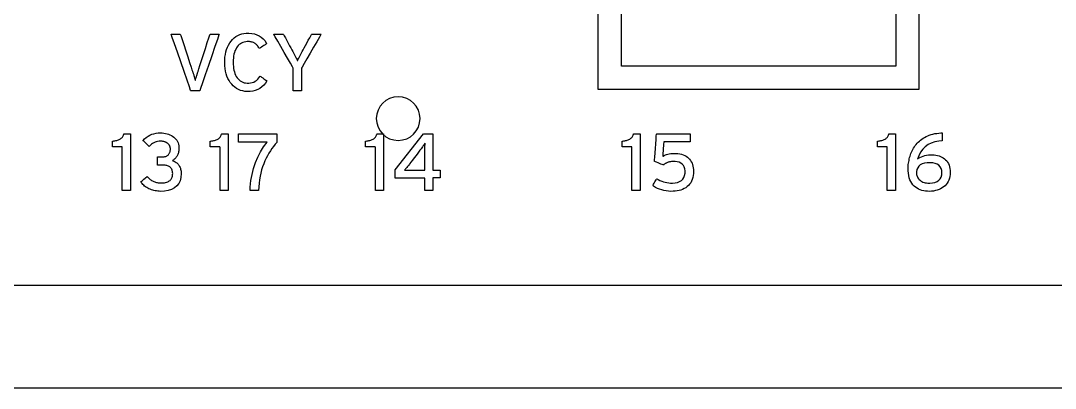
# Model space of a CAD drawing. Extents: x 1 to 47.7, y 0.2 to 35.
# Drawn here: x 32.837 to 34.609, y 8.414 to 9.044 of the extents above; entities that cross this region are included whole.
import ezdxf

# ---------------------------------------------------------------- set-up
doc = ezdxf.new("R2010")
doc.units = 0
doc.header["$MEASUREMENT"] = 0
for name, color, linetype in [('1_1__SCREW_TERMINAL_BLOCK_', 7, 'CONTINUOUS'), ('1_2__CONNECTORIZED_RELAY__', 7, 'CONTINUOUS'), ('7_0_____DWG', 7, 'CONTINUOUS')]:
    doc.layers.add(name, color=color, linetype=linetype)

msp = doc.modelspace()

# ---------------------------------------------------------------- linework, layer by layer
at = {"layer": '1_1__SCREW_TERMINAL_BLOCK_'}
for points in [[(33.0107, 8.7528), (33.0107, 8.7556), (33.0107, 8.7632), (33.0107, 8.7741), (33.0107, 8.7868), (33.0107, 8.7998), (33.0107, 8.8118), (33.0107, 8.8212), (33.0107, 8.8266), (33.0105, 8.8273), (33.0093, 8.8273), (33.0072, 8.8273), (33.0045, 8.8273), (33.0016, 8.8273), (32.9988, 8.8273), (32.9963, 8.8273), (32.9946, 8.8273), (32.994, 8.8273), (32.994, 8.8277), (32.994, 8.8287), (32.994, 8.8302), (32.994, 8.8319), (32.994, 8.8336), (32.994, 8.8353), (32.994, 8.8365), (32.994, 8.8372), (32.9949, 8.8374), (32.9965, 8.8376), (32.9982, 8.8379), (32.9997, 8.8382), (33.0013, 8.8386), (33.0027, 8.839), (33.0041, 8.8396), (33.0055, 8.8402), (33.0067, 8.8408), (33.0079, 8.8415), (33.009, 8.8423), (33.01, 8.8432), (33.0108, 8.8442), (33.0116, 8.8453), (33.0122, 8.8465), (33.0128, 8.8478), (33.0132, 8.8492), (33.0135, 8.85), (33.0143, 8.85), (33.0158, 8.85), (33.0176, 8.85), (33.0196, 8.85), (33.0215, 8.85), (33.0232, 8.85), (33.0243, 8.85), (33.0248, 8.85), (33.0248, 8.8462), (33.0248, 8.8364), (33.0248, 8.8222), (33.0248, 8.8057), (33.0248, 8.7886), (33.0248, 8.7731), (33.0248, 8.7608), (33.0248, 8.7537), (33.0246, 8.7528), (33.0236, 8.7528), (33.0218, 8.7528), (33.0196, 8.7528), (33.0171, 8.7528), (33.0147, 8.7528), (33.0127, 8.7528), (33.0112, 8.7528)], [(33.1117, 8.7816), (33.1111, 8.7752), (33.1097, 8.7695), (33.1074, 8.7646), (33.1042, 8.7605), (33.1002, 8.7571), (33.0953, 8.7545), (33.0895, 8.7526), (33.0828, 8.7515), (33.0761, 8.7512), (33.0738, 8.7513), (33.0715, 8.7515), (33.0693, 8.7519), (33.0671, 8.7523), (33.0649, 8.7528), (33.0628, 8.7534), (33.0606, 8.7541), (33.0585, 8.7549), (33.0564, 8.7558), (33.0544, 8.7569), (33.0525, 8.758), (33.0507, 8.7592), (33.049, 8.7604), (33.0474, 8.7618), (33.0459, 8.7632), (33.0445, 8.7648), (33.0432, 8.7664), (33.0426, 8.7674), (33.0433, 8.768), (33.0445, 8.7691), (33.0461, 8.7705), (33.0479, 8.772), (33.0497, 8.7736), (33.0513, 8.775), (33.0525, 8.7761), (33.0532, 8.7767), (33.0539, 8.776), (33.055, 8.7749), (33.0561, 8.7737), (33.0572, 8.7727), (33.0584, 8.7717), (33.0597, 8.7708), (33.0609, 8.77), (33.0622, 8.7692), (33.0635, 8.7686), (33.0649, 8.7679), (33.0663, 8.7674), (33.0677, 8.7669), (33.0691, 8.7665), (33.0706, 8.7662), (33.072, 8.7659), (33.0734, 8.7658), (33.0748, 8.7656), (33.0762, 8.7656), (33.0786, 8.7656), (33.0809, 8.7658), (33.083, 8.766), (33.085, 8.7664), (33.0869, 8.7669), (33.0885, 8.7675), (33.09, 8.7682), (33.0913, 8.769), (33.0925, 8.7699), (33.0935, 8.7709), (33.0943, 8.772), (33.0951, 8.7731), (33.0957, 8.7744), (33.0962, 8.7757), (33.0966, 8.7771), (33.0969, 8.7786), (33.097, 8.7802), (33.0971, 8.7819), (33.097, 8.7835), (33.0967, 8.7851), (33.0964, 8.7865), (33.096, 8.7878), (33.0954, 8.7891), (33.0947, 8.7902), (33.094, 8.7913), (33.0931, 8.7922), (33.092, 8.793), (33.0909, 8.7937), (33.0897, 8.7943), (33.0884, 8.7949), (33.0871, 8.7953), (33.0857, 8.7957), (33.0842, 8.796), (33.0826, 8.7961), (33.0809, 8.7962), (33.0799, 8.7963), (33.0794, 8.7963), (33.0783, 8.7963), (33.077, 8.7963), (33.0756, 8.7963), (33.0741, 8.7963), (33.0728, 8.7963), (33.0718, 8.7963), (33.0712, 8.7963), (33.0712, 8.7964), (33.0712, 8.7974), (33.0712, 8.7991), (33.0712, 8.8013), (33.0712, 8.8036), (33.0712, 8.806), (33.0712, 8.808), (33.0712, 8.8096), (33.0712, 8.8103), (33.0713, 8.8104), (33.072, 8.8104), (33.0731, 8.8104), (33.0745, 8.8104), (33.0759, 8.8104), (33.0774, 8.8104), (33.0786, 8.8104), (33.0795, 8.8104), (33.0799, 8.8104), (33.0811, 8.8104), (33.0825, 8.8105), (33.0838, 8.8108), (33.0851, 8.8111), (33.0862, 8.8116), (33.0873, 8.8121), (33.0882, 8.8128), (33.0891, 8.8135), (33.0899, 8.8144), (33.0906, 8.8153), (33.0912, 8.8162), (33.0917, 8.8172), (33.0922, 8.8182), (33.0925, 8.8192), (33.0928, 8.8203), (33.093, 8.8215), (33.0931, 8.8227), (33.0932, 8.8238), (33.0931, 8.8243), (33.0931, 8.8248), (33.0931, 8.8253), (33.093, 8.8258), (33.0929, 8.8263), (33.0928, 8.8268), (33.0927, 8.8273), (33.0926, 8.8278), (33.0924, 8.8284), (33.0922, 8.8289), (33.0919, 8.8294), (33.0917, 8.8299), (33.0913, 8.8304), (33.091, 8.8309), (33.0906, 8.8314), (33.0902, 8.8318), (33.0898, 8.8323), (33.0893, 8.8327), (33.0888, 8.8332), (33.0883, 8.8336), (33.0878, 8.834), (33.0872, 8.8344), (33.0865, 8.8348), (33.0859, 8.8352), (33.0852, 8.8355), (33.0845, 8.8358), (33.0837, 8.8361), (33.0829, 8.8363), (33.082, 8.8365), (33.081, 8.8367), (33.0801, 8.8369), (33.0791, 8.837), (33.078, 8.8371), (33.0769, 8.8371), (33.0757, 8.8371), (33.0737, 8.8371), (33.0713, 8.8368), (33.069, 8.8362), (33.0668, 8.8355), (33.0647, 8.8345), (33.0626, 8.8333), (33.0607, 8.8319), (33.0588, 8.8302), (33.057, 8.8284), (33.0565, 8.8284), (33.0556, 8.8293), (33.0542, 8.8306), (33.0526, 8.8322), (33.0508, 8.834), (33.0491, 8.8356), (33.0477, 8.837), (33.0467, 8.838), (33.0463, 8.8384), (33.049, 8.8411), (33.0519, 8.8436), (33.0549, 8.8457), (33.0581, 8.8475), (33.0614, 8.849), (33.0649, 8.8501), (33.0685, 8.8509), (33.0723, 8.8514), (33.0761, 8.8515), (33.0791, 8.8514), (33.082, 8.8511), (33.0848, 8.8507), (33.0874, 8.85), (33.09, 8.8492), (33.0924, 8.8483), (33.0948, 8.8471), (33.097, 8.8458), (33.099, 8.8443), (33.1009, 8.8426), (33.1026, 8.8408), (33.104, 8.8388), (33.1052, 8.8367), (33.1062, 8.8345), (33.1069, 8.832), (33.1074, 8.8295), (33.1077, 8.8267), (33.1078, 8.8243), (33.1076, 8.8224), (33.1075, 8.8207), (33.1072, 8.819), (33.1069, 8.8174), (33.1065, 8.816), (33.106, 8.8146), (33.1054, 8.8133), (33.1048, 8.8121), (33.1041, 8.811), (33.1033, 8.8099), (33.1025, 8.8089), (33.1017, 8.808), (33.1007, 8.8071), (33.0998, 8.8063), (33.0988, 8.8055), (33.0978, 8.8047), (33.0967, 8.8041), (33.0974, 8.8036), (33.0989, 8.803), (33.1003, 8.8024), (33.1016, 8.8017), (33.1029, 8.8008), (33.1041, 8.7999), (33.1052, 8.7989), (33.1063, 8.7978), (33.1072, 8.7965), (33.1081, 8.7953), (33.1089, 8.7939), (33.1097, 8.7924), (33.1103, 8.7908), (33.1107, 8.7892), (33.1111, 8.7874), (33.1114, 8.7856), (33.1116, 8.7837)], [(33.4443, 8.7528), (33.4443, 8.7556), (33.4443, 8.7632), (33.4443, 8.7741), (33.4443, 8.7868), (33.4443, 8.7998), (33.4443, 8.8118), (33.4443, 8.8212), (33.4443, 8.8266), (33.4442, 8.8273), (33.443, 8.8273), (33.4409, 8.8273), (33.4382, 8.8273), (33.4353, 8.8273), (33.4324, 8.8273), (33.43, 8.8273), (33.4283, 8.8273), (33.4277, 8.8273), (33.4277, 8.8277), (33.4277, 8.8287), (33.4277, 8.8302), (33.4277, 8.8319), (33.4277, 8.8336), (33.4277, 8.8353), (33.4277, 8.8365), (33.4277, 8.8372), (33.4285, 8.8374), (33.4302, 8.8376), (33.4318, 8.8379), (33.4334, 8.8382), (33.4349, 8.8386), (33.4364, 8.839), (33.4378, 8.8396), (33.4391, 8.8402), (33.4404, 8.8408), (33.4416, 8.8415), (33.4427, 8.8423), (33.4436, 8.8432), (33.4445, 8.8442), (33.4453, 8.8453), (33.4459, 8.8465), (33.4464, 8.8478), (33.4469, 8.8492), (33.4472, 8.85), (33.448, 8.85), (33.4494, 8.85), (33.4513, 8.85), (33.4533, 8.85), (33.4552, 8.85), (33.4569, 8.85), (33.458, 8.85), (33.4585, 8.85), (33.4585, 8.8462), (33.4585, 8.8364), (33.4585, 8.8222), (33.4585, 8.8057), (33.4585, 8.7886), (33.4585, 8.7731), (33.4585, 8.7608), (33.4585, 8.7537), (33.4583, 8.7528), (33.4573, 8.7528), (33.4555, 8.7528), (33.4533, 8.7528), (33.4508, 8.7528), (33.4484, 8.7528), (33.4463, 8.7528), (33.4449, 8.7528)], [(33.884, 8.7528), (33.884, 8.7556), (33.884, 8.7632), (33.884, 8.7741), (33.884, 8.7868), (33.884, 8.7998), (33.884, 8.8118), (33.884, 8.8212), (33.884, 8.8266), (33.8838, 8.8273), (33.8826, 8.8273), (33.8805, 8.8273), (33.8778, 8.8273), (33.8749, 8.8273), (33.8721, 8.8273), (33.8696, 8.8273), (33.8679, 8.8273), (33.8673, 8.8273), (33.8673, 8.8277), (33.8673, 8.8287), (33.8673, 8.8302), (33.8673, 8.8319), (33.8673, 8.8336), (33.8673, 8.8353), (33.8673, 8.8365), (33.8673, 8.8372), (33.8682, 8.8374), (33.8699, 8.8376), (33.8715, 8.8379), (33.8731, 8.8382), (33.8746, 8.8386), (33.876, 8.839), (33.8774, 8.8396), (33.8788, 8.8402), (33.8801, 8.8408), (33.8812, 8.8415), (33.8823, 8.8423), (33.8833, 8.8432), (33.8842, 8.8442), (33.8849, 8.8453), (33.8856, 8.8465), (33.8861, 8.8478), (33.8865, 8.8492), (33.8868, 8.85), (33.8876, 8.85), (33.8891, 8.85), (33.8909, 8.85), (33.8929, 8.85), (33.8949, 8.85), (33.8965, 8.85), (33.8977, 8.85), (33.8981, 8.85), (33.8981, 8.8462), (33.8981, 8.8364), (33.8981, 8.8222), (33.8981, 8.8057), (33.8981, 8.7886), (33.8981, 8.7731), (33.8981, 8.7608), (33.8981, 8.7537), (33.898, 8.7528), (33.8969, 8.7528), (33.8952, 8.7528), (33.8929, 8.7528), (33.8904, 8.7528), (33.888, 8.7528), (33.886, 8.7528), (33.8845, 8.7528)], [(33.9895, 8.7858), (33.9893, 8.7819), (33.9889, 8.7782), (33.9882, 8.7748), (33.9872, 8.7716), (33.986, 8.7687), (33.9846, 8.766), (33.9828, 8.7635), (33.9809, 8.7613), (33.9786, 8.7593), (33.9762, 8.7575), (33.9736, 8.7559), (33.9708, 8.7546), (33.9679, 8.7535), (33.9648, 8.7526), (33.9615, 8.7519), (33.958, 8.7515), (33.9544, 8.7513), (33.9505, 8.7512), (33.9465, 8.7515), (33.9426, 8.752), (33.9388, 8.7527), (33.935, 8.7537), (33.9313, 8.7549), (33.9277, 8.7564), (33.9242, 8.7581), (33.9207, 8.7601), (33.9196, 8.761), (33.9202, 8.762), (33.921, 8.7635), (33.9221, 8.7654), (33.9233, 8.7674), (33.9244, 8.7694), (33.9254, 8.7711), (33.9261, 8.7723), (33.9264, 8.7729), (33.929, 8.7714), (33.9319, 8.77), (33.9349, 8.7688), (33.9379, 8.7677), (33.9409, 8.7669), (33.9439, 8.7662), (33.9469, 8.7657), (33.95, 8.7654), (33.9533, 8.7653), (33.958, 8.7657), (33.9621, 8.7666), (33.9657, 8.7679), (33.9687, 8.7698), (33.9711, 8.7722), (33.973, 8.775), (33.9742, 8.7784), (33.9749, 8.7822), (33.975, 8.7864), (33.9745, 8.79), (33.9736, 8.7931), (33.9721, 8.7958), (33.9702, 8.798), (33.9679, 8.7998), (33.965, 8.8011), (33.9617, 8.802), (33.9578, 8.8024), (33.9553, 8.8025), (33.954, 8.8024), (33.9527, 8.8024), (33.9515, 8.8022), (33.9503, 8.8021), (33.9492, 8.8019), (33.9481, 8.8017), (33.947, 8.8014), (33.946, 8.8011), (33.945, 8.8007), (33.944, 8.8003), (33.9431, 8.7998), (33.9421, 8.7993), (33.9412, 8.7988), (33.9403, 8.7982), (33.9395, 8.7976), (33.9386, 8.797), (33.9378, 8.7964), (33.9372, 8.7966), (33.9358, 8.7972), (33.9337, 8.798), (33.9313, 8.799), (33.9287, 8.8001), (33.9263, 8.801), (33.9243, 8.8018), (33.9231, 8.8024), (33.9227, 8.8026), (33.9229, 8.805), (33.9233, 8.8101), (33.9237, 8.817), (33.9243, 8.8249), (33.9248, 8.8329), (33.9253, 8.8402), (33.9257, 8.846), (33.9259, 8.8494), (33.9264, 8.85), (33.9301, 8.85), (33.9369, 8.85), (33.9457, 8.85), (33.9554, 8.85), (33.9651, 8.85), (33.9737, 8.85), (33.9802, 8.85), (33.9836, 8.85), (33.9838, 8.8497), (33.9838, 8.8487), (33.9838, 8.8469), (33.9838, 8.8447), (33.9838, 8.8424), (33.9838, 8.8401), (33.9838, 8.8381), (33.9838, 8.8367), (33.9838, 8.8361), (33.9825, 8.8361), (33.9784, 8.8361), (33.9723, 8.8361), (33.965, 8.8361), (33.9573, 8.8361), (33.95, 8.8361), (33.944, 8.8361), (33.9399, 8.8361), (33.9386, 8.8361), (33.9385, 8.835), (33.9383, 8.8325), (33.938, 8.829), (33.9377, 8.825), (33.9374, 8.8208), (33.9371, 8.8169), (33.9369, 8.8138), (33.9368, 8.8118), (33.9373, 8.8118), (33.9392, 8.8128), (33.9412, 8.8137), (33.9433, 8.8145), (33.9456, 8.8151), (33.9479, 8.8156), (33.9504, 8.816), (33.953, 8.8163), (33.9558, 8.8164), (33.9591, 8.8164), (33.9626, 8.8161), (33.9658, 8.8157), (33.9689, 8.815), (33.9718, 8.8141), (33.9744, 8.8129), (33.9768, 8.8116), (33.979, 8.81), (33.981, 8.8083), (33.9828, 8.8063), (33.9844, 8.8042), (33.9857, 8.802), (33.9869, 8.7996), (33.9878, 8.7971), (33.9885, 8.7945), (33.989, 8.7917), (33.9894, 8.7888)], [(34.3215, 8.7528), (34.3215, 8.7556), (34.3215, 8.7632), (34.3215, 8.7741), (34.3215, 8.7868), (34.3215, 8.7998), (34.3215, 8.8118), (34.3215, 8.8212), (34.3215, 8.8266), (34.3214, 8.8273), (34.3202, 8.8273), (34.318, 8.8273), (34.3154, 8.8273), (34.3124, 8.8273), (34.3096, 8.8273), (34.3072, 8.8273), (34.3055, 8.8273), (34.3048, 8.8273), (34.3048, 8.8277), (34.3048, 8.8287), (34.3048, 8.8302), (34.3048, 8.8319), (34.3048, 8.8336), (34.3048, 8.8353), (34.3048, 8.8365), (34.3048, 8.8372), (34.3057, 8.8374), (34.3074, 8.8376), (34.309, 8.8379), (34.3106, 8.8382), (34.3121, 8.8386), (34.3136, 8.839), (34.315, 8.8396), (34.3163, 8.8402), (34.3176, 8.8408), (34.3188, 8.8415), (34.3198, 8.8423), (34.3208, 8.8432), (34.3217, 8.8442), (34.3224, 8.8453), (34.3231, 8.8465), (34.3236, 8.8478), (34.3241, 8.8492), (34.3243, 8.85), (34.3252, 8.85), (34.3266, 8.85), (34.3284, 8.85), (34.3304, 8.85), (34.3324, 8.85), (34.334, 8.85), (34.3352, 8.85), (34.3356, 8.85), (34.3356, 8.8462), (34.3356, 8.8364), (34.3356, 8.8222), (34.3356, 8.8057), (34.3356, 8.7886), (34.3356, 8.7731), (34.3356, 8.7608), (34.3356, 8.7537), (34.3355, 8.7528), (34.3345, 8.7528), (34.3327, 8.7528), (34.3304, 8.7528), (34.328, 8.7528), (34.3256, 8.7528), (34.3235, 8.7528), (34.3221, 8.7528)], [(34.4294, 8.7836), (34.4292, 8.7801), (34.4287, 8.7767), (34.428, 8.7736), (34.427, 8.7706), (34.4257, 8.7679), (34.4242, 8.7654), (34.4224, 8.763), (34.4204, 8.7609), (34.418, 8.759), (34.4156, 8.7572), (34.4129, 8.7557), (34.4101, 8.7544), (34.4072, 8.7533), (34.4041, 8.7525), (34.4009, 8.7518), (34.3975, 8.7514), (34.3939, 8.7512), (34.3904, 8.7513), (34.3871, 8.7515), (34.3839, 8.7521), (34.3809, 8.7528), (34.3779, 8.7538), (34.3752, 8.7551), (34.3725, 8.7566), (34.37, 8.7583), (34.3676, 8.7603), (34.3654, 8.7625), (34.3634, 8.765), (34.3617, 8.7679), (34.3603, 8.771), (34.3591, 8.7744), (34.3582, 8.7782), (34.3576, 8.7822), (34.3572, 8.7865), (34.3571, 8.7905), (34.3572, 8.7928), (34.3573, 8.795), (34.3575, 8.7973), (34.3578, 8.7997), (34.3582, 8.802), (34.3587, 8.8044), (34.3592, 8.8068), (34.3598, 8.8092), (34.3605, 8.8116), (34.3613, 8.8139), (34.3621, 8.8163), (34.3631, 8.8185), (34.3642, 8.8208), (34.3653, 8.823), (34.3666, 8.8252), (34.3679, 8.8274), (34.3694, 8.8296), (34.371, 8.8316), (34.3728, 8.8336), (34.3746, 8.8355), (34.3766, 8.8374), (34.3786, 8.8391), (34.3808, 8.8408), (34.3831, 8.8423), (34.3855, 8.8438), (34.388, 8.8452), (34.3907, 8.8465), (34.3935, 8.8476), (34.3965, 8.8486), (34.3996, 8.8495), (34.4028, 8.8502), (34.4062, 8.8507), (34.4098, 8.8512), (34.4135, 8.8514), (34.4155, 8.8514), (34.4155, 8.8505), (34.4155, 8.8488), (34.4155, 8.8467), (34.4155, 8.8444), (34.4155, 8.8421), (34.4155, 8.8401), (34.4155, 8.8386), (34.4155, 8.8379), (34.4099, 8.8374), (34.4031, 8.8361), (34.3969, 8.8341), (34.3913, 8.8313), (34.3864, 8.8277), (34.3821, 8.8233), (34.3783, 8.8182), (34.3753, 8.8123), (34.3731, 8.8063), (34.3752, 8.808), (34.3775, 8.8094), (34.3801, 8.8107), (34.3828, 8.8118), (34.3857, 8.8126), (34.3887, 8.8132), (34.392, 8.8137), (34.3955, 8.8139), (34.3989, 8.8139), (34.4019, 8.8138), (34.4047, 8.8134), (34.4075, 8.8128), (34.4101, 8.8121), (34.4126, 8.8111), (34.415, 8.81), (34.4173, 8.8087), (34.4194, 8.8071), (34.4215, 8.8054), (34.4233, 8.8034), (34.4248, 8.8012), (34.4262, 8.7988), (34.4273, 8.7962), (34.4281, 8.7934), (34.4288, 8.7903), (34.4292, 8.7871)], [(33.5294, 8.8336), (33.5287, 8.8325), (33.5278, 8.8313), (33.5269, 8.83), (33.5259, 8.8287), (33.5249, 8.8273), (33.5238, 8.8259), (33.5227, 8.8243), (33.5215, 8.8228), (33.5207, 8.8217), (33.5193, 8.8199), (33.517, 8.8167), (33.514, 8.8128), (33.5108, 8.8086), (33.5077, 8.8045), (33.5051, 8.8011), (33.5034, 8.7989), (33.5027, 8.7979), (33.5015, 8.7964), (33.5004, 8.795), (33.4993, 8.7936), (33.4982, 8.7922), (33.4972, 8.791), (33.4962, 8.7898), (33.4952, 8.7887), (33.4943, 8.7876), (33.4951, 8.7873), (33.4967, 8.7873), (33.4984, 8.7873), (33.5001, 8.7873), (33.5019, 8.7873), (33.5038, 8.7874), (33.5057, 8.7874), (33.5077, 8.7874), (33.5092, 8.7874), (33.5104, 8.7874), (33.5128, 8.7874), (33.5159, 8.7874), (33.5194, 8.7874), (33.5228, 8.7874), (33.5258, 8.7874), (33.5281, 8.7874), (33.529, 8.7874), (33.5291, 8.7883), (33.5291, 8.791), (33.5291, 8.795), (33.5291, 8.7998), (33.5291, 8.8048), (33.5291, 8.8095), (33.5291, 8.8132), (33.5291, 8.8154), (33.5291, 8.8169), (33.5291, 8.8192), (33.5291, 8.8216), (33.5292, 8.8238), (33.5292, 8.8259), (33.5293, 8.828), (33.5293, 8.8299), (33.5294, 8.8318)], [(34.4151, 8.7833), (34.4147, 8.7872), (34.4138, 8.7906), (34.4121, 8.7935), (34.4099, 8.7959), (34.4071, 8.7977), (34.4036, 8.7991), (34.3995, 8.7999), (34.3948, 8.8002), (34.3897, 8.8001), (34.3852, 8.7994), (34.3813, 8.7983), (34.3781, 8.7966), (34.3755, 8.7944), (34.3736, 8.7917), (34.3723, 8.7885), (34.3716, 8.7848), (34.3715, 8.7821), (34.3717, 8.7804), (34.3721, 8.7787), (34.3726, 8.7771), (34.3732, 8.7756), (34.3741, 8.7742), (34.3751, 8.7728), (34.3763, 8.7715), (34.3776, 8.7702), (34.3791, 8.7691), (34.3807, 8.7681), (34.3825, 8.7672), (34.3844, 8.7666), (34.3865, 8.766), (34.3887, 8.7656), (34.391, 8.7654), (34.3941, 8.7653), (34.399, 8.7658), (34.4032, 8.7667), (34.4068, 8.7682), (34.4098, 8.7702), (34.4121, 8.7727), (34.4138, 8.7757), (34.4148, 8.7793)]]:
    msp.add_lwpolyline(points, close=True, dxfattribs=at)
msp.add_lwpolyline([(33.5428, 8.7746), (33.5428, 8.7528), (33.5291, 8.7528), (33.5291, 8.7741), (33.4781, 8.7741), (33.4781, 8.788), (33.5266, 8.85), (33.5428, 8.85), (33.5428, 8.7874), (33.5552, 8.7874), (33.5552, 8.7746), (33.5428, 8.7746)], dxfattribs=at)
at = {"layer": '1_2__CONNECTORIZED_RELAY__'}
for points in [[(34.3758, 8.9261), (33.826, 8.9261), (33.826, 10.0061), (34.3758, 10.0061), (34.3758, 8.9261)], [(34.3359, 8.966), (33.866, 8.966), (33.866, 9.0661), (34.3359, 9.0661), (34.3359, 8.966)]]:
    msp.add_lwpolyline(points, dxfattribs=at)
for points in [[(33.1434, 8.9237), (33.1428, 8.9237), (33.1413, 8.9237), (33.1391, 8.9237), (33.1365, 8.9237), (33.1339, 8.9237), (33.1314, 8.9237), (33.1294, 8.9237), (33.1282, 8.9237), (33.1278, 8.9242), (33.1257, 8.9303), (33.1218, 8.9416), (33.1166, 8.9565), (33.1108, 8.9731), (33.1051, 8.9896), (33.1, 9.0043), (33.0962, 9.0152), (33.0943, 9.0206), (33.0945, 9.0209), (33.0959, 9.0209), (33.098, 9.0209), (33.1005, 9.0209), (33.1033, 9.0209), (33.1059, 9.0209), (33.1081, 9.0209), (33.1096, 9.0209), (33.1101, 9.0209), (33.111, 9.0182), (33.1131, 9.0118), (33.116, 9.0028), (33.1194, 8.9924), (33.1229, 8.9817), (33.1261, 8.9719), (33.1286, 8.9642), (33.1301, 8.9597), (33.1305, 8.9585), (33.1309, 8.9575), (33.1312, 8.9564), (33.1316, 8.9553), (33.1319, 8.9542), (33.1323, 8.9531), (33.1327, 8.952), (33.1331, 8.9508), (33.1335, 8.9496), (33.1338, 8.9484), (33.1341, 8.9473), (33.1344, 8.9462), (33.1347, 8.9452), (33.135, 8.9442), (33.1352, 8.9433), (33.1354, 8.9425), (33.1356, 8.9418), (33.1358, 8.9413), (33.136, 8.942), (33.1362, 8.9428), (33.1364, 8.9437), (33.1367, 8.9446), (33.137, 8.9455), (33.1373, 8.9466), (33.1377, 8.9477), (33.138, 8.9488), (33.1384, 8.9501), (33.1388, 8.9513), (33.1391, 8.9524), (33.1395, 8.9536), (33.1398, 8.9547), (33.1401, 8.9558), (33.1405, 8.9569), (33.1408, 8.958), (33.1411, 8.959), (33.1418, 8.961), (33.1436, 8.9668), (33.1464, 8.9754), (33.1497, 8.9856), (33.1532, 8.9963), (33.1564, 9.0063), (33.1591, 9.0145), (33.1607, 9.0197), (33.1612, 9.0209), (33.162, 9.0209), (33.1638, 9.0209), (33.1662, 9.0209), (33.1688, 9.0209), (33.1715, 9.0209), (33.1739, 9.0209), (33.1757, 9.0209), (33.1767, 9.0209), (33.1762, 9.0194), (33.1736, 9.0118), (33.1693, 8.9993), (33.164, 8.9838), (33.1582, 8.967), (33.1526, 8.9508), (33.1479, 8.937), (33.1446, 8.9274)], [(33.2584, 8.9408), (33.2559, 8.9368), (33.253, 8.9334), (33.2499, 8.9303), (33.2464, 8.9278), (33.2427, 8.9257), (33.2386, 8.9242), (33.2343, 8.923), (33.2296, 8.9224), (33.2249, 8.9222), (33.2208, 8.9226), (33.217, 8.9233), (33.2133, 8.9243), (33.2099, 8.9257), (33.2066, 8.9275), (33.2036, 8.9296), (33.2008, 8.9321), (33.1982, 8.9349), (33.1958, 8.938), (33.1936, 8.9414), (33.1917, 8.9449), (33.1901, 8.9488), (33.1888, 8.9528), (33.1877, 8.9571), (33.1869, 8.9616), (33.1864, 8.9664), (33.1862, 8.9713), (33.1863, 8.9764), (33.1867, 8.9813), (33.1873, 8.9859), (33.1883, 8.9903), (33.1895, 8.9945), (33.191, 8.9984), (33.1928, 9.0021), (33.1949, 9.0056), (33.1972, 9.0088), (33.1997, 9.0117), (33.2025, 9.0143), (33.2054, 9.0165), (33.2086, 9.0184), (33.2119, 9.0199), (33.2155, 9.0211), (33.2192, 9.0219), (33.2232, 9.0224), (33.2277, 9.0225), (33.2326, 9.022), (33.2372, 9.0211), (33.2414, 9.0198), (33.2452, 9.018), (33.2487, 9.0157), (33.2519, 9.0129), (33.2547, 9.0097), (33.2571, 9.006), (33.2578, 9.0042), (33.2569, 9.0036), (33.2553, 9.0026), (33.2534, 9.0014), (33.2513, 9), (33.2492, 8.9987), (33.2474, 8.9975), (33.2461, 8.9967), (33.2455, 8.9963), (33.2448, 8.9974), (33.244, 8.9987), (33.2431, 8.9999), (33.2423, 9.001), (33.2414, 9.002), (33.2404, 9.0029), (33.2395, 9.0038), (33.2385, 9.0046), (33.2375, 9.0053), (33.2364, 9.0059), (33.2353, 9.0064), (33.2341, 9.0068), (33.2328, 9.0072), (33.2314, 9.0075), (33.23, 9.0077), (33.2285, 9.0079), (33.2269, 9.008), (33.2249, 9.008), (33.2222, 9.0077), (33.2196, 9.0072), (33.2173, 9.0065), (33.215, 9.0055), (33.213, 9.0043), (33.2111, 9.0029), (33.2093, 9.0012), (33.2077, 8.9992), (33.2063, 8.997), (33.205, 8.9946), (33.2038, 8.9921), (33.2029, 8.9893), (33.2021, 8.9863), (33.2015, 8.9832), (33.201, 8.9799), (33.2008, 8.9763), (33.2007, 8.9726), (33.2007, 8.9689), (33.201, 8.9654), (33.2014, 8.9621), (33.202, 8.959), (33.2028, 8.956), (33.2037, 8.9533), (33.2048, 8.9507), (33.2061, 8.9483), (33.2075, 8.946), (33.2091, 8.944), (33.2108, 8.9422), (33.2127, 8.9406), (33.2148, 8.9393), (33.217, 8.9383), (33.2193, 8.9375), (33.2218, 8.937), (33.2245, 8.9367), (33.2275, 8.9367), (33.2305, 8.937), (33.2334, 8.9377), (33.236, 8.9386), (33.2385, 8.9399), (33.2407, 8.9415), (33.2428, 8.9434), (33.2446, 8.9456), (33.2463, 8.9481), (33.2469, 8.9487), (33.2479, 8.948), (33.2494, 8.947), (33.2513, 8.9457), (33.2533, 8.9443), (33.2552, 8.943), (33.2568, 8.9418), (33.258, 8.9411)], [(33.3178, 8.9622), (33.3178, 8.9607), (33.3178, 8.9569), (33.3178, 8.9515), (33.3178, 8.9451), (33.3178, 8.9384), (33.3178, 8.9323), (33.3178, 8.9274), (33.3178, 8.9243), (33.3177, 8.9237), (33.3168, 8.9237), (33.3152, 8.9237), (33.313, 8.9237), (33.3106, 8.9237), (33.3082, 8.9237), (33.3061, 8.9237), (33.3045, 8.9237), (33.3037, 8.9237), (33.3037, 8.9245), (33.3037, 8.9277), (33.3037, 8.9328), (33.3037, 8.9391), (33.3037, 8.9457), (33.3037, 8.952), (33.3037, 8.9574), (33.3037, 8.961), (33.3037, 8.9622), (33.3022, 8.9648), (33.2987, 8.9709), (33.2938, 8.9794), (33.2882, 8.9892), (33.2823, 8.9994), (33.277, 9.0086), (33.2728, 9.016), (33.2703, 9.0203), (33.2701, 9.0209), (33.2712, 9.0209), (33.2732, 9.0209), (33.2758, 9.0209), (33.2786, 9.0209), (33.2814, 9.0209), (33.2839, 9.0209), (33.2857, 9.0209), (33.2865, 9.0209), (33.2869, 9.0203), (33.2882, 9.0179), (33.2902, 9.0142), (33.2926, 9.0098), (33.2951, 9.0052), (33.2975, 9.0008), (33.2995, 8.9972), (33.3008, 8.9948), (33.3014, 8.9936), (33.3027, 8.9911), (33.304, 8.9886), (33.3053, 8.9862), (33.3064, 8.9839), (33.3075, 8.9817), (33.3086, 8.9796), (33.3095, 8.9776), (33.3105, 8.9757), (33.3113, 8.9758), (33.3122, 8.9777), (33.3131, 8.9797), (33.3142, 8.9818), (33.3153, 8.9839), (33.3164, 8.9862), (33.3177, 8.9886), (33.319, 8.9911), (33.3204, 8.9937), (33.321, 8.9948), (33.3223, 8.9974), (33.3244, 9.0011), (33.3268, 9.0055), (33.3294, 9.0102), (33.3318, 9.0146), (33.3337, 9.0181), (33.335, 9.0204), (33.3353, 9.0209), (33.3362, 9.0209), (33.3381, 9.0209), (33.3405, 9.0209), (33.3433, 9.0209), (33.3461, 9.0209), (33.3486, 9.0209), (33.3505, 9.0209), (33.3515, 9.0209), (33.351, 9.02), (33.3484, 9.0154), (33.344, 9.0078), (33.3386, 8.9984), (33.3328, 8.9883), (33.3272, 8.9785), (33.3224, 8.9702), (33.319, 8.9643)], [(33.4459, 8.876), (33.4467, 8.8685), (33.4489, 8.8614), (33.4523, 8.855), (33.4569, 8.8495), (33.4624, 8.8449), (33.4688, 8.8415), (33.4759, 8.8393), (33.4834, 8.8385), (33.491, 8.8393), (33.498, 8.8415), (33.5044, 8.8449), (33.5099, 8.8495), (33.5145, 8.855), (33.518, 8.8614), (33.5201, 8.8685), (33.5209, 8.876), (33.5201, 8.8836), (33.518, 8.8906), (33.5145, 8.897), (33.5099, 8.9025), (33.5044, 8.9071), (33.498, 8.9106), (33.491, 8.9128), (33.4834, 8.9135), (33.4759, 8.9128), (33.4688, 8.9106), (33.4624, 8.9071), (33.4569, 8.9025), (33.4523, 8.897), (33.4489, 8.8906), (33.4467, 8.8836)], [(33.1782, 8.7528), (33.1782, 8.7556), (33.1782, 8.7632), (33.1782, 8.7741), (33.1782, 8.7867), (33.1782, 8.7998), (33.1782, 8.8117), (33.1782, 8.8212), (33.1782, 8.8266), (33.178, 8.8273), (33.1768, 8.8273), (33.1747, 8.8273), (33.172, 8.8273), (33.1691, 8.8273), (33.1663, 8.8273), (33.1638, 8.8273), (33.1621, 8.8273), (33.1615, 8.8273), (33.1615, 8.8277), (33.1615, 8.8287), (33.1615, 8.8302), (33.1615, 8.8319), (33.1615, 8.8336), (33.1615, 8.8352), (33.1615, 8.8365), (33.1615, 8.8372), (33.1624, 8.8374), (33.1641, 8.8376), (33.1657, 8.8379), (33.1673, 8.8382), (33.1688, 8.8386), (33.1702, 8.839), (33.1716, 8.8396), (33.173, 8.8401), (33.1742, 8.8408), (33.1754, 8.8415), (33.1765, 8.8423), (33.1775, 8.8432), (33.1783, 8.8442), (33.1791, 8.8453), (33.1797, 8.8465), (33.1803, 8.8478), (33.1807, 8.8492), (33.181, 8.8499), (33.1818, 8.8499), (33.1833, 8.8499), (33.1851, 8.8499), (33.1871, 8.8499), (33.189, 8.8499), (33.1907, 8.8499), (33.1919, 8.8499), (33.1923, 8.8499), (33.1923, 8.8462), (33.1923, 8.8363), (33.1923, 8.8222), (33.1923, 8.8056), (33.1923, 8.7886), (33.1923, 8.773), (33.1923, 8.7608), (33.1923, 8.7537), (33.1922, 8.7528), (33.1911, 8.7528), (33.1894, 8.7528), (33.1871, 8.7528), (33.1846, 8.7528), (33.1822, 8.7528), (33.1802, 8.7528), (33.1787, 8.7528)], [(33.2754, 8.8352), (33.2725, 8.8319), (33.2698, 8.8284), (33.2671, 8.8247), (33.2645, 8.8208), (33.262, 8.8167), (33.2597, 8.8124), (33.2574, 8.8079), (33.2552, 8.8033), (33.2531, 8.7984), (33.2512, 8.7933), (33.2495, 8.788), (33.2481, 8.7826), (33.2468, 8.777), (33.2458, 8.7712), (33.245, 8.7652), (33.2444, 8.7591), (33.244, 8.7528), (33.2435, 8.7528), (33.2421, 8.7528), (33.24, 8.7528), (33.2376, 8.7528), (33.2351, 8.7528), (33.2328, 8.7528), (33.231, 8.7528), (33.2299, 8.7528), (33.2301, 8.7585), (33.2312, 8.7696), (33.2331, 8.7803), (33.2356, 8.7906), (33.2389, 8.8005), (33.2428, 8.8099), (33.2475, 8.819), (33.2529, 8.8276), (33.259, 8.8358), (33.2571, 8.8358), (33.2521, 8.8358), (33.2449, 8.8358), (33.2365, 8.8358), (33.2278, 8.8358), (33.2199, 8.8358), (33.2137, 8.8358), (33.2101, 8.8358), (33.2096, 8.836), (33.2096, 8.837), (33.2096, 8.8388), (33.2096, 8.841), (33.2096, 8.8435), (33.2096, 8.8459), (33.2096, 8.848), (33.2096, 8.8494), (33.2096, 8.8499), (33.2122, 8.8499), (33.2188, 8.8499), (33.2284, 8.8499), (33.2396, 8.8499), (33.2511, 8.8499), (33.2617, 8.8499), (33.27, 8.8499), (33.2747, 8.8499), (33.2754, 8.8498), (33.2754, 8.8487), (33.2754, 8.8469), (33.2754, 8.8445), (33.2754, 8.8419), (33.2754, 8.8394), (33.2754, 8.8373), (33.2754, 8.8358)]]:
    msp.add_lwpolyline(points, close=True, dxfattribs=at)
at = {"layer": '7_0_____DWG'}
for points in [[(34.651, 8.5901), (34.4917, 8.5901), (34.3312, 8.5901), (34.1696, 8.5901), (34.0071, 8.5901), (33.8436, 8.5901), (33.6794, 8.5901), (33.3492, 8.5901), (33.0171, 8.5901), (32.684, 8.5901), (32.0181, 8.5901), (31.6869, 8.5901)], [(34.6209, 8.4136), (34.2205, 8.4136), (33.8209, 8.4136), (33.4228, 8.4136), (33.2246, 8.4136), (33.0271, 8.4136), (32.8303, 8.4136), (32.6345, 8.4136), (32.4396, 8.4136), (32.2458, 8.4136), (32.0532, 8.4136), (31.8618, 8.4136)]]:
    msp.add_lwpolyline(points, dxfattribs=at)

doc.saveas('drawing.dxf')
